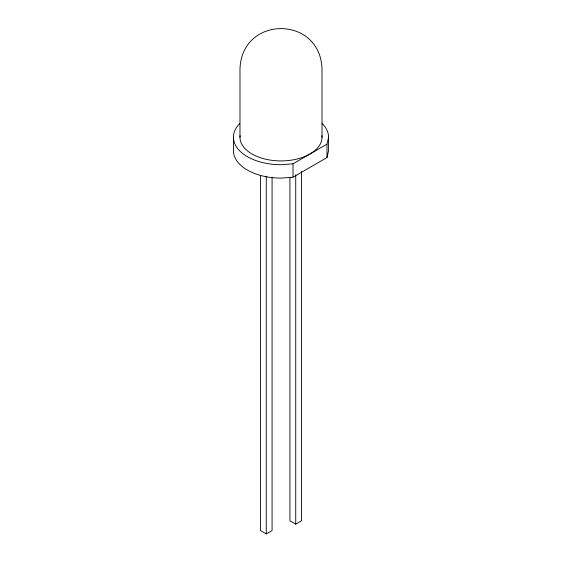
<?xml version="1.0" encoding="UTF-8"?>
<svg xmlns="http://www.w3.org/2000/svg" width="562" height="562" viewBox="0 0 562 562"><rect width="100%" height="100%" fill="white"/><g stroke="black" fill="none" stroke-linecap="round" stroke-linejoin="round"><path stroke-width="0.84" d="M233.427 137.247L233.427 150.637A47.573 27.468 0 0 0 281 178.105L293.006 177.192L326.993 157.571L326.993 144.174L328.573 137.247A47.573 27.468 0 0 0 322.195 123.514M326.993 157.571L328.573 150.637L328.573 137.247M239.805 123.514A47.573 27.468 0 0 0 281 164.708L293.006 163.795L326.993 144.174M260.466 175.449L260.466 530.549L266.269 533.9L272.071 530.549L272.071 177.206M289.929 177.578L289.929 520.777L295.731 524.121L301.534 520.777L301.534 171.431M322.012 137.247L322.012 68.936C320.221 15.167 241.779 15.167 239.988 68.936L239.988 137.247M295.731 174.782L295.731 524.121M293.006 163.795L293.006 177.192M266.269 176.173L266.269 533.9M321.921 135.702A41.012 23.674 0 0 1 281 160.922A41.012 23.674 0 0 1 240.079 135.702"/></g></svg>
